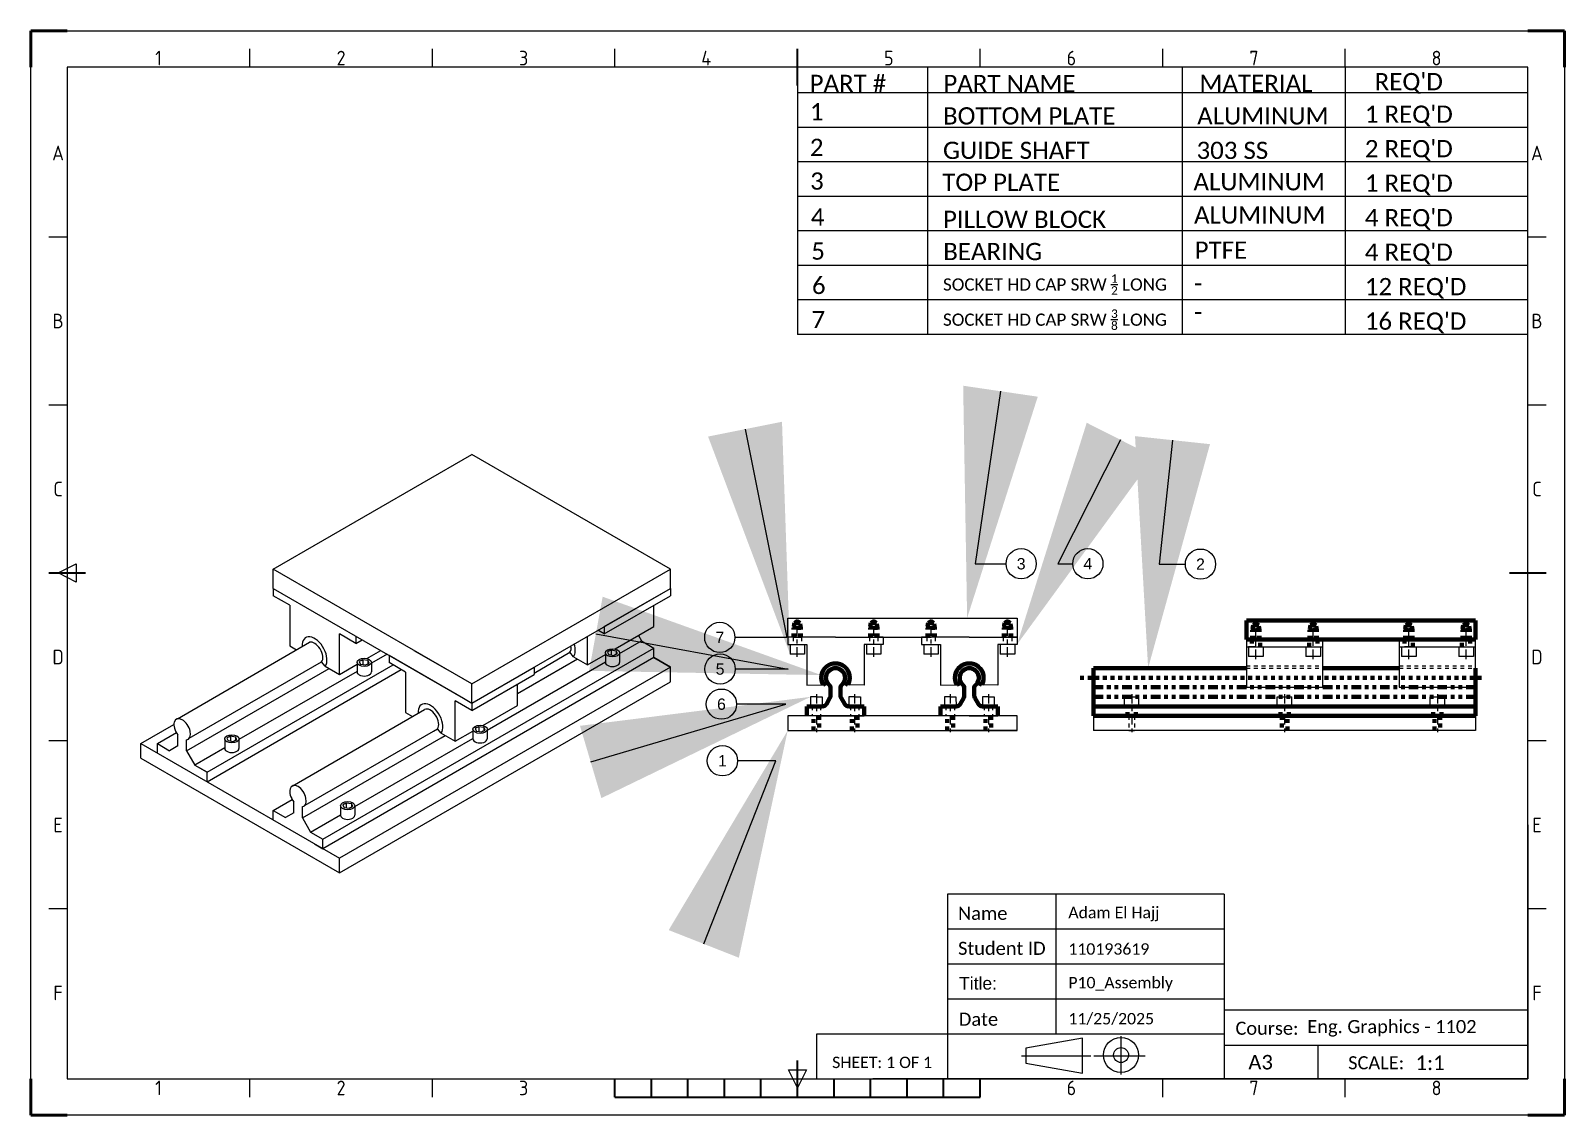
# Model space of a CAD drawing. Header units: millimetres. Extents: x 439722 to 439762.1, y 34807.3 to 34835.7.
import ezdxf
from ezdxf import colors
from ezdxf.entities.mleader import LeaderData, LeaderLine
from ezdxf.enums import TextEntityAlignment as Align
from ezdxf.math import Vec2, Vec3

# ---------------------------------------------------------------- set-up
doc = ezdxf.new("R2010")
doc.units = ezdxf.units.MM
doc.header["$LTSCALE"] = 0.1
for name, pattern in [('CENTER', [2, 1.25, -0.25, 0.25, -0.25]), ('CENTER2', [1.125, 0.75, -0.125, 0.125, -0.125]), ('CENTERX2', [4, 2.5, -0.5, 0.5, -0.5]), ('HIDDEN2', [0.1875, 0.125, -0.0625]), ('PHANTOM', [63.5, 31.75, -6.35, 6.35, -6.35, 6.35, -6.35]), ('PHANTOMX2', [5, 2.5, -0.5, 0.5, -0.5, 0.5, -0.5])]:
    doc.linetypes.add(name, pattern=pattern)
for name, color, linetype in [('2', 32, 'Continuous'), ('Center', 160, 'CENTER'), ('Construction', 10, 'HIDDEN2'), ('Hidden', 10, 'HIDDEN2'), ('Layer1', 255, 'CENTERX2'), ('Phantom', 80, 'PHANTOM')]:
    doc.layers.add(name, color=color, linetype=linetype)
for name, color, linetype, lineweight in [('AM_BOR', 7, 'Continuous', 50), ('H', 7, 'Continuous', 100), ('MA_AUX', 90, 'Continuous', 20), ('TEXT', 3, 'Continuous', 5)]:
    doc.layers.add(name, color=color, linetype=linetype, lineweight=lineweight)
doc.styles.add('ACISOTS', font='isocp.shx')
doc.styles.get("Standard").update_dxf_attribs({"font": 'arial.ttf'})

# ---------------------------------------------------------------- blocks, each defined once
blk = doc.blocks.new('ISO_A3')
for p, q in [((410, 287), (10, 287)), ((10, 287), (10, 10)), ((410, 10), (410, 287)), ((10, 10), (410, 10))]:
    blk.add_line(p, q)
at = {"layer": 'AM_BOR'}
for p, q in [((10, 297), (0, 297)), ((0, 297), (0, 287)), ((420, 297), (410, 297)), ((420, 287), (420, 297)), ((0, 0), (0, 10)), ((420, 0), (420, 10)), ((0, 0), (10, 0)), ((420, 0), (410, 0))]:
    blk.add_line(p, q, dxfattribs=at)
at = {"layer": 'AM_BOR', "color": 1, "lineweight": 25}
for p, q in [((0, 297), (420, 297)), ((0, 0), (0, 297)), ((420, 297), (420, 0)), ((60, 287), (60, 292)), ((110, 287), (110, 292)), ((160, 287), (160, 292)), ((260, 287), (260, 292)), ((310, 287), (310, 292)), ((360, 287), (360, 292)), ((10, 240.5), (5, 240.5)), ((415, 240.5), (410, 240.5)), ((10, 194.5), (5, 194.5)), ((415, 194.5), (410, 194.5)), ((7.5, 148.5), (12.5, 151)), ((12.5, 146), (7.5, 148.5)), ((12.5, 151), (12.5, 146)), ((10, 102.5), (5, 102.5)), ((415, 102.5), (410, 102.5)), ((10, 56.5), (5, 56.5)), ((415, 56.5), (410, 56.5)), ((60, 5), (60, 10)), ((110, 5), (110, 10)), ((210, 7.5), (207.5, 12.5)), ((207.5, 12.5), (212.5, 12.5)), ((212.5, 12.5), (210, 7.5)), ((310, 5), (310, 10)), ((360, 5), (360, 10)), ((420, 0), (0, 0))]:
    blk.add_line(p, q, dxfattribs=at)
at = {"layer": 'AM_BOR', "color": 2, "lineweight": 35}
for p, q in [((210, 282), (210, 292)), ((5, 148.5), (15, 148.5)), ((405, 148.5), (415, 148.5)), ((210, 5), (210, 15)), ((160, 5), (160, 10)), ((170, 5), (170, 10)), ((180, 5), (180, 10)), ((190, 5), (190, 10)), ((200, 5), (200, 10)), ((220, 5), (220, 10)), ((230, 5), (230, 10)), ((240, 5), (240, 10)), ((250, 5), (250, 10)), ((260, 5), (260, 10)), ((160, 5), (260, 5))]:
    blk.add_line(p, q, dxfattribs=at)
at = {"layer": 'AM_BOR', "color": 1, "lineweight": 25, "style": 'ACISOTS'}
for s, p in [('1', (35, 289.5)), ('2', (85, 289.5)), ('3', (135, 289.5)), ('4', (185, 289.5)), ('5', (235, 289.5)), ('6', (285, 289.5)), ('7', (335, 289.5)), ('8', (385, 289.5)), ('A', (7.5, 263.5)), ('A', (412.5, 263.5)), ('B', (7.5, 217.5)), ('B', (412.5, 217.5)), ('C', (7.5, 171.5)), ('C', (412.5, 171.5)), ('D', (7.5, 125.5)), ('D', (412.5, 125.5)), ('E', (7.5, 79.5)), ('E', (412.5, 79.5)), ('F', (7.5, 33.5)), ('F', (412.5, 33.5)), ('1', (35, 7.5)), ('2', (85, 7.5)), ('3', (135, 7.5)), ('6', (285, 7.5)), ('7', (335, 7.5)), ('8', (385, 7.5))]:
    blk.add_text(s, height=4, dxfattribs=at).set_placement(p, align=Align.MIDDLE)
blk = doc.blocks.new('*U3')
at = {"layer": 'Center', "color": 0, "linetype": 'CENTER2', "lineweight": 100, "transparency": 16777216}
blk.add_line((4.149, 0), (-6.403, 0), dxfattribs=at)
blk = doc.blocks.new('*U4')
at = {"layer": 'Layer1', "color": 0, "linetype": 'CENTERX2', "transparency": 16777216}
blk.add_line((0, 0.763), (0, -0.31), dxfattribs=at)
blk = doc.blocks.new('*U5')
at = {"layer": 'Layer1', "color": 0, "linetype": 'CENTERX2', "transparency": 16777216}
blk.add_line((0, 0.763), (0, -0.31), dxfattribs=at)
blk = doc.blocks.new('*U6')
at = {"layer": 'Layer1', "color": 0, "linetype": 'CENTERX2', "transparency": 16777216}
blk.add_line((0, 0.763), (0, -0.31), dxfattribs=at)
blk = doc.blocks.new('*U7')
at = {"layer": 'Layer1', "color": 0, "linetype": 'CENTERX2', "transparency": 16777216}
blk.add_line((0, -0.763), (0, 0.31), dxfattribs=at)
blk = doc.blocks.new('*U8')
at = {"layer": 'Layer1', "color": 0, "linetype": 'CENTERX2', "transparency": 16777216}
blk.add_line((0, -0.763), (0, 0.31), dxfattribs=at)
blk = doc.blocks.new('*U9')
at = {"layer": 'Layer1', "color": 0, "linetype": 'CENTERX2', "transparency": 16777216}
blk.add_line((0, -0.763), (0, 0.31), dxfattribs=at)
blk = doc.blocks.new('*U10')
at = {"layer": 'Layer1', "color": 0, "linetype": 'CENTERX2', "transparency": 16777216}
blk.add_line((0, -0.763), (0, 0.31), dxfattribs=at)
blk = doc.blocks.new('*U11')
at = {"layer": 'Center', "color": 0, "linetype": 'CENTERX2', "transparency": 16777216}
blk.add_line((0, 0.763), (0, -0.31), dxfattribs=at)
blk = doc.blocks.new('*U12')
at = {"layer": 'Center', "color": 0, "linetype": 'CENTERX2', "transparency": 16777216}
blk.add_line((0, 0.763), (0, -0.31), dxfattribs=at)
blk = doc.blocks.new('*U13')
at = {"layer": 'Center', "color": 0, "linetype": 'CENTERX2', "transparency": 16777216}
blk.add_line((0, 0.763), (0, -0.31), dxfattribs=at)
blk = doc.blocks.new('*U14')
at = {"layer": 'Center', "color": 0, "linetype": 'CENTERX2', "transparency": 16777216}
blk.add_line((0, 0.763), (0, -0.31), dxfattribs=at)
blk = doc.blocks.new('*U15')
at = {"layer": 'Layer1', "color": 0, "linetype": 'CENTERX2', "transparency": 16777216}
blk.add_line((0, -0.763), (0, 0.212), dxfattribs=at)
blk = doc.blocks.new('*U16')
at = {"layer": 'Layer1', "color": 0, "linetype": 'CENTERX2', "transparency": 16777216}
blk.add_line((0, -0.763), (0, 0.212), dxfattribs=at)
blk = doc.blocks.new('*U17')
at = {"layer": 'Layer1', "color": 0, "linetype": 'CENTERX2', "transparency": 16777216}
blk.add_line((0, -0.763), (0, 0.212), dxfattribs=at)
blk = doc.blocks.new('*U18')
at = {"layer": 'Layer1', "color": 0, "linetype": 'CENTERX2', "transparency": 16777216}
blk.add_line((0, -0.763), (0, 0.212), dxfattribs=at)
blk = doc.blocks.new('*U28')
blk.add_line((9.554, 0), (-9.554, 0))
blk = doc.blocks.new('*U29')
at = {"color": 0, "linetype": 'ByBlock', "lineweight": -2, "transparency": 16777216}
for p in [(0, 0), (0, -0.902), (0, -1.805), (0, -2.707), (0, -3.609), (0, -4.511), (0, -5.414), (0, -6.316)]:
    blk.add_blockref('*U28', p, dxfattribs=at)
blk = doc.blocks.new('_TagCircle')
at = {"color": 0, "linetype": 'ByBlock', "lineweight": -2, "transparency": 16777216}
blk.add_circle((0, 0), 4, dxfattribs=at)
at = {"color": 0, "transparency": 16777216}
blk.add_attdef('TAGNUMBER', text='', height=3, dxfattribs=at).set_placement((0, -1.5), align=Align.CENTER)

msp = doc.modelspace()

# ---------------------------------------------------------------- linework, layer by layer
for p, q in [((439742.046, 34834.716), (439742.046, 34827.726)), ((439745.448, 34834.716), (439745.448, 34827.726)), ((439752.109, 34834.716), (439752.109, 34827.726)), ((439756.377, 34834.716), (439756.377, 34827.726)), ((439745.448, 34827.726), (439745.448, 34827.726)), ((439728.328, 34821.58), (439733.524, 34824.58)), ((439738.72, 34821.58), (439733.524, 34824.58)), ((439728.328, 34821.08), (439728.328, 34821.58)), ((439733.524, 34818.58), (439728.328, 34821.58)), ((439733.524, 34818.58), (439738.72, 34821.58)), ((439738.72, 34821.08), (439738.72, 34821.58)), ((439728.328, 34821.08), (439733.524, 34818.08)), ((439728.328, 34821.08), (439728.328, 34820.89)), ((439733.524, 34818.08), (439738.72, 34821.08)), ((439736.988, 34820.08), (439738.72, 34821.08)), ((439738.72, 34821.08), (439738.72, 34820.89)), ((439728.761, 34820.64), (439728.328, 34820.89)), ((439728.761, 34820.64), (439728.761, 34819.58)), ((439736.988, 34819.89), (439738.72, 34820.89)), ((439738.287, 34820.08), (439738.287, 34820.64)), ((439741.79, 34819.803), (439741.79, 34820.303)), ((439741.79, 34820.303), (439747.79, 34820.303)), ((439747.79, 34820.303), (439747.79, 34819.803)), ((439730.493, 34819.64), (439730.06, 34819.89)), ((439730.06, 34818.83), (439730.06, 34819.89)), ((439730.493, 34819.83), (439730.493, 34819.64)), ((439736.555, 34819.08), (439736.555, 34819.83)), ((439736.988, 34819.89), (439736.824, 34819.985)), ((439736.988, 34820.08), (439736.988, 34819.89)), ((439737.274, 34819.495), (439738.287, 34820.08)), ((439737.884, 34819.847), (439737.967, 34819.705)), ((439743.04, 34819.803), (439741.79, 34819.803)), ((439741.79, 34819.803), (439741.79, 34819.613)), ((439742.04, 34819.803), (439741.93, 34819.803)), ((439741.945, 34819.803), (439742.04, 34819.803)), ((439742.04, 34819.803), (439742.15, 34819.803)), ((439743.04, 34819.803), (439744.29, 34819.803)), ((439744.29, 34819.803), (439744.04, 34819.803)), ((439744.29, 34819.803), (439744.29, 34819.613)), ((439744.29, 34819.803), (439745.29, 34819.803)), ((439746.54, 34819.803), (439745.29, 34819.803)), ((439745.29, 34819.803), (439745.29, 34819.613)), ((439745.29, 34819.803), (439745.54, 34819.803)), ((439746.54, 34819.803), (439747.79, 34819.803)), ((439747.79, 34819.803), (439747.54, 34819.803)), ((439747.79, 34819.803), (439747.79, 34819.613)), ((439725.822, 34817.671), (439729.279, 34819.67)), ((439728.761, 34819.58), (439728.94, 34819.477)), ((439729.627, 34814.52), (439738.287, 34819.52)), ((439730.493, 34819.64), (439730.657, 34819.735)), ((439730.779, 34819.245), (439731.142, 34819.455)), ((439732.008, 34819.455), (439732.875, 34818.955)), ((439735.152, 34818.866), (439736.091, 34819.408)), ((439736.186, 34819.293), (439736.091, 34819.408)), ((439737.018, 34819.395), (439737.018, 34819.145)), ((439737.122, 34819.443), (439737.075, 34819.415)), ((439737.075, 34819.415), (439737.109, 34819.34)), ((439737.122, 34819.443), (439737.17, 34819.47)), ((439737.17, 34819.47), (439737.17, 34819.331)), ((439737.335, 34819.375), (439737.3, 34819.45)), ((439737.391, 34819.373), (439737.967, 34819.705)), ((439737.391, 34819.395), (439737.391, 34819.145)), ((439737.967, 34819.705), (439738.287, 34819.52)), ((439738.287, 34819.27), (439738.287, 34819.52)), ((439741.79, 34819.613), (439742.29, 34819.613)), ((439741.85, 34819.613), (439741.85, 34819.363)), ((439742.23, 34819.613), (439742.23, 34819.363)), ((439742.29, 34819.613), (439742.29, 34818.553)), ((439744.29, 34819.613), (439743.79, 34819.613)), ((439743.79, 34819.613), (439743.79, 34818.553)), ((439743.85, 34819.613), (439743.85, 34819.363)), ((439744.23, 34819.613), (439744.23, 34819.363)), ((439745.29, 34819.613), (439745.79, 34819.613)), ((439745.35, 34819.613), (439745.35, 34819.363)), ((439745.73, 34819.613), (439745.73, 34819.363)), ((439745.79, 34819.613), (439745.79, 34818.553)), ((439747.79, 34819.613), (439747.29, 34819.613)), ((439747.29, 34819.613), (439747.29, 34818.553)), ((439747.35, 34819.613), (439747.35, 34819.363)), ((439747.73, 34819.613), (439747.73, 34819.363)), ((439753.79, 34819.743), (439753.79, 34818.493)), ((439755.79, 34819.743), (439753.79, 34819.743)), ((439753.79, 34819.553), (439755.79, 34819.553)), ((439754.04, 34819.553), (439753.85, 34819.553)), ((439753.85, 34819.553), (439753.85, 34819.303)), ((439754.04, 34819.553), (439754.23, 34819.553)), ((439754.23, 34819.553), (439754.23, 34819.303)), ((439755.35, 34819.553), (439755.35, 34819.303)), ((439755.43, 34819.553), (439755.65, 34819.553)), ((439755.73, 34819.553), (439755.73, 34819.303)), ((439755.79, 34818.493), (439755.79, 34819.743)), ((439757.79, 34819.743), (439757.79, 34818.493)), ((439759.79, 34819.743), (439757.79, 34819.743)), ((439757.79, 34819.553), (439759.79, 34819.553)), ((439757.85, 34819.553), (439757.85, 34819.303)), ((439758.15, 34819.553), (439757.93, 34819.553)), ((439758.23, 34819.553), (439758.23, 34819.303)), ((439759.35, 34819.553), (439759.35, 34819.303)), ((439759.73, 34819.553), (439759.73, 34819.303)), ((439759.79, 34818.493), (439759.79, 34819.743)), ((439726.059, 34816.83), (439729.791, 34818.985)), ((439726.131, 34817.158), (439729.595, 34819.158)), ((439726.596, 34816.27), (439731.463, 34819.08)), ((439729.69, 34819.043), (439729.595, 34819.158)), ((439738.287, 34819.27), (439729.627, 34814.27)), ((439729.69, 34819.043), (439730.06, 34818.83)), ((439730.06, 34818.83), (439730.523, 34819.097)), ((439738.72, 34819.02), (439730.06, 34814.02)), ((439730.523, 34819.145), (439730.523, 34818.895)), ((439730.627, 34819.193), (439730.579, 34819.165)), ((439730.579, 34819.165), (439730.614, 34819.09)), ((439730.744, 34819.07), (439730.614, 34819.09)), ((439730.627, 34819.193), (439730.674, 34819.22)), ((439730.674, 34819.22), (439730.674, 34819.081)), ((439730.792, 34819.097), (439730.744, 34819.07)), ((439730.792, 34819.097), (439730.84, 34819.125)), ((439730.84, 34819.125), (439730.805, 34819.2)), ((439731.307, 34819.36), (439730.896, 34819.123)), ((439730.896, 34819.145), (439730.896, 34818.895)), ((439731.359, 34819.33), (439733.308, 34818.205)), ((439731.359, 34819.33), (439731.359, 34819.14)), ((439731.359, 34819.33), (439732.442, 34818.705)), ((439731.792, 34818.89), (439731.359, 34819.14)), ((439733.524, 34818.08), (439735.152, 34819.02)), ((439733.927, 34817.373), (439737.018, 34819.157)), ((439734.719, 34818.33), (439736.287, 34819.235)), ((439735.152, 34819.02), (439735.152, 34818.83)), ((439736.186, 34819.293), (439736.555, 34819.08)), ((439736.555, 34819.08), (439737.018, 34819.347)), ((439737.24, 34819.32), (439737.109, 34819.34)), ((439737.287, 34819.347), (439737.24, 34819.32)), ((439737.287, 34819.347), (439737.335, 34819.375)), ((439738.287, 34819.27), (439738.72, 34819.02)), ((439738.72, 34819.02), (439738.287, 34819.27)), ((439738.72, 34819.02), (439738.287, 34819.27)), ((439738.72, 34818.64), (439738.72, 34819.02)), ((439742.23, 34819.363), (439741.85, 34819.363)), ((439744.23, 34819.363), (439743.85, 34819.363)), ((439745.73, 34819.363), (439745.35, 34819.363)), ((439747.73, 34819.363), (439747.35, 34819.363)), ((439754.23, 34819.303), (439753.85, 34819.303)), ((439755.73, 34819.303), (439755.35, 34819.303)), ((439758.23, 34819.303), (439757.85, 34819.303)), ((439759.73, 34819.303), (439759.35, 34819.303)), ((439726.596, 34816.02), (439731.679, 34818.955)), ((439730.523, 34818.907), (439727.432, 34817.123)), ((439730.06, 34813.64), (439738.72, 34818.64)), ((439731.792, 34818.89), (439731.792, 34817.83)), ((439733.524, 34817.89), (439735.152, 34818.83)), ((439733.524, 34818.08), (439733.524, 34818.58)), ((439734.719, 34818.02), (439734.719, 34818.58)), ((439733.308, 34818.205), (439733.524, 34818.08)), ((439742.29, 34818.553), (439742.716, 34818.555)), ((439742.54, 34818.243), (439742.388, 34818.243)), ((439742.388, 34818.243), (439742.388, 34817.993)), ((439742.54, 34818.243), (439742.693, 34818.243)), ((439742.54, 34818.243), (439742.65, 34818.243)), ((439742.65, 34818.243), (439742.693, 34818.243)), ((439742.693, 34818.243), (439742.694, 34817.993)), ((439743.79, 34818.553), (439743.365, 34818.555)), ((439743.54, 34818.243), (439743.388, 34818.243)), ((439743.388, 34818.243), (439743.388, 34817.993)), ((439743.54, 34818.243), (439743.693, 34818.243)), ((439743.54, 34818.243), (439743.65, 34818.243)), ((439743.65, 34818.243), (439743.693, 34818.243)), ((439743.693, 34818.243), (439743.694, 34817.993)), ((439745.79, 34818.553), (439746.216, 34818.555)), ((439746.04, 34818.243), (439745.888, 34818.243)), ((439745.888, 34818.243), (439745.888, 34817.993)), ((439746.04, 34818.243), (439746.193, 34818.243)), ((439746.04, 34818.243), (439746.15, 34818.243)), ((439746.15, 34818.243), (439746.193, 34818.243)), ((439746.193, 34818.243), (439746.194, 34817.993)), ((439747.29, 34818.553), (439746.865, 34818.555)), ((439747.04, 34818.243), (439746.888, 34818.243)), ((439746.888, 34818.243), (439746.888, 34817.993)), ((439747.04, 34818.243), (439747.193, 34818.243)), ((439747.04, 34818.243), (439747.15, 34818.243)), ((439747.15, 34818.243), (439747.193, 34818.243)), ((439747.193, 34818.243), (439747.194, 34817.993)), ((439750.6, 34817.993), (439750.6, 34818.243)), ((439750.6, 34818.243), (439750.98, 34818.243)), ((439750.98, 34817.993), (439750.98, 34818.243)), ((439753.79, 34818.493), (439755.79, 34818.493)), ((439754.6, 34817.993), (439754.6, 34818.243)), ((439754.6, 34818.243), (439754.98, 34818.243)), ((439754.98, 34817.993), (439754.98, 34818.243)), ((439757.79, 34818.493), (439759.79, 34818.493)), ((439758.6, 34817.993), (439758.6, 34818.243)), ((439758.6, 34818.243), (439758.98, 34818.243)), ((439758.98, 34817.993), (439758.98, 34818.243)), ((439728.824, 34815.91), (439732.185, 34817.85)), ((439731.792, 34817.83), (439731.971, 34817.727)), ((439732.185, 34817.85), (439732.288, 34817.91)), ((439733.524, 34817.89), (439733.091, 34818.14)), ((439733.091, 34817.08), (439733.091, 34818.14)), ((439733.524, 34818.08), (439733.524, 34817.89)), ((439733.81, 34817.495), (439734.719, 34818.02)), ((439742.54, 34817.993), (439742.386, 34817.993)), ((439742.54, 34817.993), (439742.43, 34817.993)), ((439742.54, 34817.993), (439742.65, 34817.993)), ((439743.54, 34817.993), (439743.43, 34817.993)), ((439743.54, 34817.993), (439743.65, 34817.993)), ((439746.04, 34817.993), (439745.93, 34817.993)), ((439746.04, 34817.993), (439746.15, 34817.993)), ((439747.04, 34817.993), (439746.93, 34817.993)), ((439747.04, 34817.993), (439747.15, 34817.993)), ((439750.79, 34817.993), (439750.6, 34817.993)), ((439750.79, 34817.993), (439750.98, 34817.993)), ((439724.864, 34817.02), (439725.73, 34817.52)), ((439732.523, 34817.348), (439732.626, 34817.408)), ((439732.721, 34817.293), (439732.626, 34817.408)), ((439733.554, 34817.395), (439733.554, 34817.145)), ((439733.658, 34817.443), (439733.61, 34817.415)), ((439733.61, 34817.415), (439733.645, 34817.34)), ((439733.658, 34817.443), (439733.706, 34817.47)), ((439733.706, 34817.47), (439733.706, 34817.331)), ((439733.823, 34817.347), (439733.871, 34817.375)), ((439733.871, 34817.375), (439733.836, 34817.45)), ((439733.927, 34817.395), (439733.927, 34817.145)), ((439747.79, 34817.743), (439741.79, 34817.743)), ((439741.79, 34817.743), (439741.79, 34817.363)), ((439743.04, 34817.743), (439742.29, 34817.743)), ((439742.54, 34817.743), (439743.54, 34817.743)), ((439743.04, 34817.743), (439743.79, 34817.743)), ((439746.54, 34817.743), (439745.79, 34817.743)), ((439746.54, 34817.743), (439747.29, 34817.743)), ((439747.79, 34817.363), (439747.79, 34817.743)), ((439749.79, 34817.743), (439749.79, 34817.363)), ((439749.79, 34817.743), (439759.79, 34817.743)), ((439750.716, 34817.743), (439750.865, 34817.743)), ((439759.79, 34817.743), (439759.79, 34817.363)), ((439724.864, 34816.64), (439724.864, 34817.02)), ((439724.864, 34817.02), (439730.06, 34814.02)), ((439725.297, 34817.02), (439725.793, 34817.307)), ((439725.297, 34816.77), (439725.297, 34817.02)), ((439725.297, 34817.02), (439725.617, 34816.835)), ((439725.834, 34816.96), (439725.834, 34817.246)), ((439726.059, 34816.83), (439726.059, 34817.116)), ((439727.059, 34817.145), (439727.059, 34816.895)), ((439727.163, 34817.193), (439727.115, 34817.165)), ((439727.115, 34817.165), (439727.15, 34817.09)), ((439727.28, 34817.07), (439727.15, 34817.09)), ((439727.163, 34817.193), (439727.21, 34817.22)), ((439727.21, 34817.22), (439727.21, 34817.081)), ((439727.328, 34817.097), (439727.28, 34817.07)), ((439727.328, 34817.097), (439727.375, 34817.125)), ((439727.375, 34817.125), (439727.341, 34817.2)), ((439727.432, 34817.145), (439727.432, 34816.895)), ((439729.09, 34815.08), (439732.719, 34817.175)), ((439729.162, 34815.408), (439732.523, 34817.348)), ((439730.463, 34815.373), (439733.554, 34817.157)), ((439732.719, 34817.175), (439732.823, 34817.235)), ((439732.721, 34817.293), (439733.091, 34817.08)), ((439733.091, 34817.08), (439733.554, 34817.347)), ((439733.775, 34817.32), (439733.645, 34817.34)), ((439733.823, 34817.347), (439733.775, 34817.32)), ((439741.79, 34817.363), (439747.79, 34817.363)), ((439741.79, 34817.363), (439742.54, 34817.363)), ((439742.466, 34817.363), (439742.615, 34817.363)), ((439742.54, 34817.363), (439743.54, 34817.363)), ((439747.04, 34817.363), (439746.04, 34817.363)), ((439747.79, 34817.363), (439747.04, 34817.363)), ((439759.79, 34817.363), (439749.79, 34817.363)), ((439750.716, 34817.363), (439750.865, 34817.363)), ((439724.864, 34816.64), (439730.06, 34813.64)), ((439725.834, 34816.96), (439725.617, 34816.835)), ((439726.059, 34816.83), (439726.275, 34816.455)), ((439727.059, 34816.907), (439726.275, 34816.455)), ((439726.275, 34816.455), (439726.596, 34816.27)), ((439726.596, 34816.27), (439726.379, 34816.395)), ((439726.596, 34816.02), (439726.596, 34816.27)), ((439728.328, 34815.27), (439728.824, 34815.557)), ((439728.865, 34815.21), (439728.865, 34815.496)), ((439729.09, 34815.08), (439729.09, 34815.366)), ((439730.09, 34815.395), (439730.09, 34815.145)), ((439730.194, 34815.443), (439730.146, 34815.415)), ((439730.146, 34815.415), (439730.181, 34815.34)), ((439730.194, 34815.443), (439730.241, 34815.47)), ((439730.241, 34815.47), (439730.241, 34815.331)), ((439730.359, 34815.347), (439730.407, 34815.375)), ((439730.407, 34815.375), (439730.372, 34815.45)), ((439730.463, 34815.395), (439730.463, 34815.145)), ((439728.328, 34815.02), (439728.328, 34815.27)), ((439728.328, 34815.27), (439728.648, 34815.085)), ((439728.865, 34815.21), (439728.648, 34815.085)), ((439729.09, 34815.08), (439729.306, 34814.705)), ((439729.306, 34814.705), (439730.09, 34815.157)), ((439730.311, 34815.32), (439730.181, 34815.34)), ((439730.359, 34815.347), (439730.311, 34815.32)), ((439729.306, 34814.705), (439729.627, 34814.52)), ((439729.41, 34814.395), (439729.627, 34814.27)), ((439729.627, 34814.27), (439729.627, 34814.52)), ((439730.06, 34813.64), (439730.06, 34814.02))]:
    msp.add_line(p, q)
at = {"linetype": 'Continuous', "lineweight": 100}
for p, q in [((439753.79, 34819.743), (439753.79, 34820.243)), ((439753.79, 34820.243), (439759.79, 34820.243)), ((439759.79, 34820.243), (439759.79, 34819.743)), ((439759.79, 34819.743), (439753.79, 34819.743)), ((439756.04, 34819.743), (439754.04, 34819.743)), ((439757.54, 34819.743), (439756.04, 34819.743)), ((439759.54, 34819.743), (439757.54, 34819.743)), ((439759.79, 34819.743), (439759.54, 34819.743))]:
    msp.add_line(p, q, dxfattribs=at)
at = {"lineweight": 100}
for p, q in [((439754.15, 34819.743), (439755.43, 34819.743)), ((439758.15, 34819.743), (439759.43, 34819.743)), ((439753.79, 34818.993), (439749.79, 34818.993)), ((439749.79, 34818.993), (439749.79, 34818.743)), ((439757.79, 34818.993), (439755.79, 34818.993)), ((439759.79, 34818.743), (439759.79, 34818.993)), ((439742.824, 34818.618), (439742.716, 34818.555)), ((439743.257, 34818.618), (439743.365, 34818.555)), ((439746.324, 34818.618), (439746.216, 34818.555)), ((439746.757, 34818.618), (439746.865, 34818.555)), ((439749.79, 34818.743), (439749.79, 34817.743)), ((439759.79, 34817.743), (439759.79, 34818.743)), ((439759.79, 34818.743), (439759.79, 34818.493)), ((439742.894, 34818.215), (439742.801, 34818.053)), ((439742.91, 34818.275), (439742.91, 34818.47)), ((439743.17, 34818.275), (439743.17, 34818.47)), ((439743.187, 34818.215), (439743.28, 34818.053)), ((439746.394, 34818.215), (439746.301, 34818.053)), ((439746.41, 34818.275), (439746.41, 34818.47)), ((439746.67, 34818.275), (439746.67, 34818.47)), ((439746.687, 34818.215), (439746.78, 34818.053)), ((439749.79, 34817.743), (439749.79, 34818.243)), ((439742.29, 34817.743), (439742.29, 34817.993)), ((439742.29, 34817.993), (439742.697, 34817.993)), ((439743.384, 34817.993), (439743.79, 34817.993)), ((439743.79, 34817.993), (439743.79, 34817.743)), ((439745.79, 34817.743), (439745.79, 34817.993)), ((439745.79, 34817.993), (439746.197, 34817.993)), ((439746.884, 34817.993), (439747.29, 34817.993)), ((439747.29, 34817.993), (439747.29, 34817.743)), ((439749.79, 34817.743), (439749.79, 34817.993)), ((439749.79, 34817.993), (439759.79, 34817.993)), ((439749.79, 34817.743), (439759.79, 34817.743))]:
    msp.add_line(p, q, dxfattribs=at)
at = {"color": 4}
msp.add_line((439742.542, 34809.419), (439742.542, 34808.25), dxfattribs=at)
for points in [[(439737.17, 34819.47), (439737.3, 34819.45)], [(439737.3, 34819.45), (439737.3, 34819.355)], [(439730.674, 34819.22), (439730.805, 34819.2)], [(439730.805, 34819.2), (439730.805, 34819.105)], [(439733.706, 34817.47), (439733.836, 34817.45)], [(439733.836, 34817.45), (439733.836, 34817.355)], [(439727.21, 34817.22), (439727.341, 34817.2)], [(439727.341, 34817.2), (439727.341, 34817.105)], [(439730.241, 34815.47), (439730.372, 34815.45)], [(439730.372, 34815.45), (439730.372, 34815.355)]]:
    msp.add_lwpolyline(points)
at = {"lineweight": 100}
for centre, radius, start, end in [((439743.04, 34818.743), 0.375, 330, 210), ((439743.04, 34818.743), 0.25, 312.5066, 227.4934), ((439743.04, 34818.743), 0.25, 330, 210), ((439746.54, 34818.743), 0.375, 330, 210), ((439746.54, 34818.743), 0.25, 312.5066, 227.4934), ((439746.54, 34818.743), 0.25, 330, 210), ((439742.79, 34818.47), 0.12, 0, 47.4934), ((439742.79, 34818.275), 0.12, 330, 0), ((439743.29, 34818.47), 0.12, 132.5066, 180), ((439743.29, 34818.275), 0.12, 180, 210), ((439746.29, 34818.47), 0.12, 0, 47.4934), ((439746.29, 34818.275), 0.12, 330, 0), ((439746.79, 34818.47), 0.12, 132.5066, 180), ((439746.79, 34818.275), 0.12, 180, 210), ((439742.697, 34818.113), 0.12, 270, 330), ((439743.384, 34818.113), 0.12, 210, 270), ((439746.197, 34818.113), 0.12, 270, 330), ((439746.884, 34818.113), 0.12, 210, 270)]:
    msp.add_arc(centre, radius, start, end, dxfattribs=at)
for centre, major_axis, start_param, end_param in [((439729.41, 34819.395), (0.23, -0.398), 0.254084, 3.982662), ((439729.41, 34819.395), (0.153, -0.265), 0.238547, 3.006645), ((439735.906, 34819.645), (0.153, -0.265), 0.238547, 1.003444), ((439735.906, 34819.645), (0.23, -0.398), 0.254084, 1.204385), ((439737.205, 34819.145), (-0.187, 0), 6.283185, 9.424778), ((439730.709, 34818.895), (-0.187, 0), 6.283185, 9.424778), ((439732.442, 34817.645), (0.23, -0.398), 0.254084, 3.982662), ((439732.442, 34817.645), (0.153, -0.265), 0.238547, 3.142843), ((439725.946, 34817.395), (0.153, -0.265), 6.044638, 11.234122), ((439733.741, 34817.145), (-0.187, 0), 6.283185, 9.424778), ((439727.245, 34816.895), (-0.187, 0), 6.283185, 9.424778), ((439728.977, 34815.645), (0.153, -0.265), 6.044638, 11.234122), ((439730.276, 34815.145), (-0.187, 0), 6.283185, 9.424778)]:
    msp.add_ellipse(centre, major_axis=major_axis, ratio=0.57735, start_param=start_param, end_param=end_param)
for centre in [(439737.205, 34819.395), (439730.709, 34819.145), (439733.741, 34817.395), (439727.245, 34817.145), (439730.276, 34815.395)]:
    msp.add_ellipse(centre, major_axis=(-0.187, 0), ratio=0.57735)
at = {"layer": '2', "color": 4, "linetype": 'Continuous'}
for p, q in [((439761.155, 34814.892), (439761.155, 34808.25)), ((439745.968, 34813.083), (439745.968, 34808.25)), ((439761.155, 34808.25), (439744.02, 34808.25))]:
    msp.add_line(p, q, dxfattribs=at)
at = {"layer": '2', "color": 6}
for p, q in [((439750.513, 34808.364), (439750.513, 34809.37)), ((439747.906, 34808.855), (439749.718, 34808.855)), ((439749.802, 34808.855), (439751.144, 34808.855))]:
    msp.add_line(p, q, dxfattribs=at)
at = {"layer": '2', "color": 30}
msp.add_lwpolyline([(439748.023, 34808.656), (439749.507, 34808.399), (439749.507, 34809.315), (439748.023, 34809.049)], close=True, dxfattribs=at)
for radius in [0.458, 0.196]:
    msp.add_circle((439750.511, 34808.872), radius, dxfattribs=at)
at = {"layer": 'Construction', "lineweight": 100}
for p, q in [((439753.93, 34819.743), (439753.93, 34819.553)), ((439754.15, 34819.553), (439754.15, 34819.743))]:
    msp.add_line(p, q, dxfattribs=at)
at = {"layer": 'Hidden', "lineweight": 100}
for p, q in [((439741.966, 34820.178), (439742.04, 34820.221)), ((439742.115, 34820.178), (439742.04, 34820.221)), ((439743.966, 34820.178), (439744.04, 34820.221)), ((439744.115, 34820.178), (439744.04, 34820.221)), ((439745.466, 34820.178), (439745.54, 34820.221)), ((439745.615, 34820.178), (439745.54, 34820.221)), ((439747.466, 34820.178), (439747.54, 34820.221)), ((439747.615, 34820.178), (439747.54, 34820.221)), ((439741.966, 34820.178), (439741.945, 34820.053)), ((439742.135, 34820.053), (439741.945, 34820.053)), ((439741.945, 34819.803), (439741.945, 34820.053)), ((439741.966, 34819.803), (439741.966, 34820.178)), ((439742.115, 34820.178), (439741.966, 34820.178)), ((439742.115, 34819.803), (439742.115, 34820.178)), ((439742.135, 34820.053), (439742.115, 34820.178)), ((439742.135, 34819.803), (439742.135, 34820.053)), ((439743.966, 34820.178), (439743.945, 34820.053)), ((439744.135, 34820.053), (439743.945, 34820.053)), ((439743.945, 34819.803), (439743.945, 34820.053)), ((439743.966, 34819.803), (439743.966, 34820.178)), ((439744.115, 34820.178), (439743.966, 34820.178)), ((439744.115, 34819.803), (439744.115, 34820.178)), ((439744.135, 34820.053), (439744.115, 34820.178)), ((439744.135, 34819.803), (439744.135, 34820.053)), ((439745.466, 34820.178), (439745.445, 34820.053)), ((439745.635, 34820.053), (439745.445, 34820.053)), ((439745.445, 34819.803), (439745.445, 34820.053)), ((439745.466, 34819.803), (439745.466, 34820.178)), ((439745.615, 34820.178), (439745.466, 34820.178)), ((439745.615, 34819.803), (439745.615, 34820.178)), ((439745.635, 34820.053), (439745.615, 34820.178)), ((439745.635, 34819.803), (439745.635, 34820.053)), ((439747.466, 34820.178), (439747.445, 34820.053)), ((439747.635, 34820.053), (439747.445, 34820.053)), ((439747.445, 34819.803), (439747.445, 34820.053)), ((439747.466, 34819.803), (439747.466, 34820.178)), ((439747.615, 34820.178), (439747.466, 34820.178)), ((439747.615, 34819.803), (439747.615, 34820.178)), ((439747.635, 34820.053), (439747.615, 34820.178)), ((439747.635, 34819.803), (439747.635, 34820.053)), ((439753.966, 34820.118), (439753.945, 34819.993)), ((439754.135, 34819.993), (439753.945, 34819.993)), ((439753.945, 34819.743), (439753.945, 34819.993)), ((439753.966, 34820.118), (439754.04, 34820.161)), ((439753.966, 34819.743), (439753.966, 34820.118)), ((439754.115, 34820.118), (439753.966, 34820.118)), ((439754.115, 34820.118), (439754.04, 34820.161)), ((439754.115, 34819.743), (439754.115, 34820.118)), ((439754.135, 34819.993), (439754.115, 34820.118)), ((439754.135, 34819.743), (439754.135, 34819.993)), ((439755.466, 34820.118), (439755.445, 34819.993)), ((439755.635, 34819.993), (439755.445, 34819.993)), ((439755.445, 34819.743), (439755.445, 34819.993)), ((439755.466, 34820.118), (439755.54, 34820.161)), ((439755.466, 34819.743), (439755.466, 34820.118)), ((439755.615, 34820.118), (439755.466, 34820.118)), ((439755.615, 34820.118), (439755.54, 34820.161)), ((439755.615, 34819.743), (439755.615, 34820.118)), ((439755.635, 34819.993), (439755.615, 34820.118)), ((439755.635, 34819.743), (439755.635, 34819.993)), ((439757.966, 34820.118), (439757.945, 34819.993)), ((439758.135, 34819.993), (439757.945, 34819.993)), ((439757.945, 34819.743), (439757.945, 34819.993)), ((439757.966, 34820.118), (439758.04, 34820.161)), ((439757.966, 34819.743), (439757.966, 34820.118)), ((439758.115, 34820.118), (439757.966, 34820.118)), ((439758.115, 34820.118), (439758.04, 34820.161)), ((439758.115, 34819.743), (439758.115, 34820.118)), ((439758.135, 34819.993), (439758.115, 34820.118)), ((439758.135, 34819.743), (439758.135, 34819.993)), ((439759.466, 34820.118), (439759.445, 34819.993)), ((439759.635, 34819.993), (439759.445, 34819.993)), ((439759.445, 34819.743), (439759.445, 34819.993)), ((439759.466, 34820.118), (439759.54, 34820.161)), ((439759.466, 34819.743), (439759.466, 34820.118)), ((439759.615, 34820.118), (439759.466, 34820.118)), ((439759.615, 34820.118), (439759.54, 34820.161)), ((439759.615, 34819.743), (439759.615, 34820.118)), ((439759.635, 34819.993), (439759.615, 34820.118)), ((439759.635, 34819.743), (439759.635, 34819.993)), ((439755.43, 34819.553), (439755.43, 34819.743)), ((439755.65, 34819.743), (439755.65, 34819.553)), ((439757.93, 34819.743), (439757.93, 34819.553)), ((439758.15, 34819.553), (439758.15, 34819.743)), ((439759.43, 34819.553), (439759.43, 34819.743)), ((439759.65, 34819.743), (439759.65, 34819.553))]:
    msp.add_line(p, q, dxfattribs=at)
at = {"layer": 'Hidden'}
for p, q in [((439741.93, 34819.803), (439741.93, 34819.613)), ((439742.15, 34819.803), (439742.15, 34819.613)), ((439743.93, 34819.803), (439743.93, 34819.613)), ((439744.15, 34819.803), (439744.15, 34819.613)), ((439745.43, 34819.803), (439745.43, 34819.613)), ((439745.65, 34819.803), (439745.65, 34819.613)), ((439747.43, 34819.803), (439747.43, 34819.613)), ((439747.43, 34819.803), (439747.43, 34819.613)), ((439747.65, 34819.803), (439747.65, 34819.613)), ((439747.65, 34819.803), (439747.65, 34819.613)), ((439753.79, 34818.993), (439755.79, 34818.993)), ((439757.79, 34818.993), (439759.79, 34818.993)), ((439742.43, 34817.993), (439742.43, 34817.743)), ((439742.65, 34817.993), (439742.65, 34817.743)), ((439743.43, 34817.993), (439743.43, 34817.743)), ((439743.65, 34817.993), (439743.65, 34817.743)), ((439745.93, 34817.993), (439745.93, 34817.743)), ((439746.15, 34817.993), (439746.15, 34817.743)), ((439746.93, 34817.993), (439746.93, 34817.743)), ((439747.15, 34817.993), (439747.15, 34817.743)), ((439750.716, 34817.743), (439750.716, 34817.363)), ((439750.865, 34817.743), (439750.865, 34817.363))]:
    msp.add_line(p, q, dxfattribs=at)
at = {"layer": 'Hidden', "color": 1, "linetype": 'HIDDEN2'}
for p, q in [((439753.79, 34819.058), (439755.79, 34819.058)), ((439757.79, 34819.058), (439759.79, 34819.058))]:
    msp.add_line(p, q, dxfattribs=at)
at = {"layer": 'Hidden', "color": 1, "linetype": 'HIDDEN2', "lineweight": 100}
for p, q in [((439750.68, 34817.743), (439750.68, 34817.993)), ((439750.9, 34817.743), (439750.9, 34817.993)), ((439754.68, 34817.743), (439754.68, 34817.993)), ((439754.9, 34817.743), (439754.9, 34817.993)), ((439758.68, 34817.743), (439758.68, 34817.993)), ((439758.9, 34817.743), (439758.9, 34817.993))]:
    msp.add_line(p, q, dxfattribs=at)
at = {"layer": 'Hidden', "linetype": 'HIDDEN2', "lineweight": 100}
for p, q in [((439742.466, 34817.363), (439742.466, 34817.743)), ((439742.615, 34817.743), (439742.615, 34817.363)), ((439743.466, 34817.363), (439743.466, 34817.743)), ((439743.615, 34817.743), (439743.615, 34817.363)), ((439745.966, 34817.363), (439745.966, 34817.743)), ((439746.115, 34817.743), (439746.115, 34817.363)), ((439746.966, 34817.363), (439746.966, 34817.743)), ((439747.115, 34817.743), (439747.115, 34817.363)), ((439754.716, 34817.743), (439754.716, 34817.363)), ((439754.865, 34817.363), (439754.865, 34817.743)), ((439758.716, 34817.363), (439758.716, 34817.743)), ((439758.865, 34817.743), (439758.865, 34817.363))]:
    msp.add_line(p, q, dxfattribs=at)
at = {"layer": 'Phantom', "linetype": 'PHANTOMX2', "lineweight": 100}
msp.add_line((439759.79, 34818.493), (439749.79, 34818.493), dxfattribs=at)
at = {"layer": 'Phantom', "linetype": 'PHANTOMX2', "lineweight": 100, "transparency": 33554585}
msp.add_line((439749.79, 34818.243), (439759.79, 34818.243), dxfattribs=at)
at = {"layer": 'TEXT', "color": 4}
for p, q in [((439753.211, 34813.083), (439745.968, 34813.083)), ((439748.817, 34809.419), (439748.817, 34813.083)), ((439753.211, 34813.083), (439753.211, 34808.25)), ((439753.211, 34812.167), (439745.968, 34812.167)), ((439753.211, 34811.251), (439745.968, 34811.251)), ((439753.211, 34810.335), (439745.968, 34810.335)), ((439761.155, 34810.05), (439753.211, 34810.05)), ((439753.211, 34809.419), (439742.542, 34809.419)), ((439753.211, 34809.134), (439761.155, 34809.134)), ((439755.665, 34808.25), (439755.665, 34809.134)), ((439761.155, 34808.25), (439753.911, 34808.25))]:
    msp.add_line(p, q, dxfattribs=at)

# ---------------------------------------------------------------- block references
at = {"lineweight": 0, "xscale": 0.09554370678385724, "yscale": 0.09554370678385724, "zscale": 0.09554370678385724}
msp.add_blockref('ISO_A3', (439721.982, 34807.295), dxfattribs=at)
msp.add_blockref('*U29', (439751.6, 34834.042))
at = {"layer": 'Center', "linetype": 'CENTER2', "lineweight": 100}
msp.add_blockref('*U3', (439755.79, 34818.743), dxfattribs=at)
at = {"layer": 'Center', "linetype": 'CENTERX2'}
for name, p in [('*U14', (439742.54, 34817.553)), ('*U13', (439743.54, 34817.553)), ('*U12', (439746.04, 34817.553)), ('*U11', (439747.04, 34817.553))]:
    msp.add_blockref(name, p, dxfattribs=at)
at = {"layer": 'Layer1', "linetype": 'CENTERX2'}
for name, p in [('*U15', (439742.04, 34820.053)), ('*U16', (439744.04, 34820.053)), ('*U17', (439745.54, 34820.053)), ('*U18', (439747.54, 34820.053)), ('*U7', (439754.04, 34819.993)), ('*U8', (439755.54, 34819.993)), ('*U9', (439758.04, 34819.993)), ('*U10', (439759.54, 34819.993)), ('*U4', (439750.79, 34817.553)), ('*U5', (439754.79, 34817.553)), ('*U6', (439758.79, 34817.553))]:
    msp.add_blockref(name, p, dxfattribs=at)

# ---------------------------------------------------------------- texts
at = {"color": 150, "linetype": 'Continuous', "lineweight": 13, "attachment_point": 4}
for s, insert, char_height, width in [('\\pxt18;{\\fCalibri|b0|i0|c0|p34;\\C0;PART #}', (439742.363, 34834.292), 0.45115, 3.26378), ('\\pxt18;{\\fCalibri|b0|i0|c0|p34;\\C0;PART NAME}', (439745.863, 34834.289), 0.45115, 4.59055), ('\\pxt18;{\\fCalibri|b0|i0|c0|p34;\\C0;MATERIAL}', (439752.564, 34834.292), 0.45115, 4.59055), ("\\pxt18;{\\fCalibri|b0|i0|c0|p34;\\C0;REQ'D}", (439757.146, 34834.292), 0.45115, 4.59055), ('\\pxt18;{\\fCalibri|b0|i0|c0|p34;\\C0;1}', (439742.369, 34833.551), 0.45115, 0.70156), ('{\\fCalibri|b0|i0|c0|p34;\\C0;BOTTOM PLATE}', (439745.853, 34833.44), 0.45115, 4.59055), ('\\pxt18;{\\fCalibri|b0|i0|c0|p34;\\C0;ALUMINUM}', (439752.503, 34833.44), 0.45115, 4.59055), ("\\pxt18;{\\fCalibri|b0|i0|c0|p34;\\C0;1 REQ'D}", (439756.89, 34833.44), 0.45115, 4.59055), ('\\pxt18;{\\fCalibri|b0|i0|c0|p34;\\C0;2}', (439742.369, 34832.619), 0.45115, 0.70156), ('{\\fCalibri|b0|i0|c0|p34;\\C0;GUIDE SHAFT}', (439745.853, 34832.538), 0.45115, 4.59055), ('\\pxt18;{\\fCalibri|b0|i0|c0|p34;\\C0;303 SS}', (439752.487, 34832.538), 0.45115, 4.59055), ("\\pxt18;{\\fCalibri|b0|i0|c0|p34;\\C0;2 REQ'D }", (439756.89, 34832.538), 0.45115, 4.59055), ('\\pxt18;{\\fCalibri|b0|i0|c0|p34;\\C0;3}', (439742.376, 34831.735), 0.45115, 0.70156), ('\\pxt18;{\\fCalibri|b0|i0|c0|p34;\\C0;TOP PLATE}', (439745.834, 34831.704), 0.45115, 4.59055), ('\\pxt18;{\\fCalibri|b0|i0|c0|p34;\\C0;ALUMINUM}', (439752.406, 34831.717), 0.45115, 4.59055), ("\\pxt18;{\\fCalibri|b0|i0|c0|p34;\\C0;1 REQ'D}", (439756.89, 34831.636), 0.45115, 4.59055), ('\\pxt18;{\\fCalibri|b0|i0|c0|p34;\\C0;4}', (439742.394, 34830.794), 0.45115, 0.70156), ('\\pxt18;{\\fCalibri|b0|i0|c0|p34;\\C0;ALUMINUM}', (439752.422, 34830.847), 0.45115, 4.59055), ("\\pxt18;{\\fCalibri|b0|i0|c0|p34;\\C0;4 REQ'D}", (439756.89, 34830.733), 0.45115, 4.59055), ('\\pxt18;{\\fCalibri|b0|i0|c0|p34;\\C0;PILLOW BLOCK}', (439745.853, 34830.733), 0.45115, 4.59055), ('\\pxt18;{\\fCalibri|b0|i0|c0|p34;\\C0;5}', (439742.406, 34829.903), 0.45115, 0.70156), ('\\pxt18;{\\fCalibri|b0|i0|c0|p34;\\C0;BEARING}', (439745.859, 34829.891), 0.45115, 4.59055), ('\\pxt18;{\\fCalibri|b0|i0|c0|p34;\\C0;PTFE}', (439752.438, 34829.929), 0.45115, 4.59055), ("\\pxt18;{\\fCalibri|b0|i0|c0|p34;\\C0;4 REQ'D}", (439756.89, 34829.831), 0.45115, 4.59055), ('\\pxt18;{\\fCalibri|b0|i0|c0|p34;\\C0;6}', (439742.424, 34829.005), 0.45115, 0.70156), ('\\A1;\\pxt18;{\\fCalibri|b0|i0|c0|p34;\\C0;SOCKET HD CAP SRW \\H0.7x;\\S1/2;\\H1.42857x; LONG}', (439745.853, 34829.031), 0.32, 8.42878), ('\\pxt18;{\\fCalibri|b0|i0|c0|p34;\\C0;-\\P-}', (439752.422, 34828.685), 0.45115, 4.59055), ("\\pxt18;{\\fCalibri|b0|i0|c0|p34;\\C0;12 REQ'D}", (439756.89, 34828.929), 0.45115, 4.59055), ('\\pxt18;{\\fCalibri|b0|i0|c0|p34;\\C0;7}', (439742.412, 34828.115), 0.45115, 0.70156), ('\\A1;\\pxt18;{\\fCalibri|b0|i0|c0|p34;\\C0;SOCKET HD CAP SRW \\H0.7x;\\S3/8;\\H1.42857x; LONG}', (439745.853, 34828.111), 0.32, 6.25549), ("\\pxt18;{\\fCalibri|b0|i0|c0|p34;\\C0;16 REQ'D}", (439756.89, 34828.027), 0.45115, 4.59055)]:
    msp.add_mtext(s, dxfattribs=dict(at, insert=insert, char_height=char_height, width=width))
at = {"layer": 'H', "color": 150, "linetype": 'Continuous', "lineweight": 13, "attachment_point": 4}
for s, insert, char_height, width in [('{\\fCalibri|b0|i0|c0|p34;Name}', (439746.247, 34812.578), 0.34208, 3.10309), ('\\pxt18;{\\fCalibri|b0|i0|c0|p34;Student ID}', (439746.247, 34811.662), 0.34208, 12.00586), ('Title: ', (439746.274, 34810.747), 0.3279, 1.70997), ('\\pxt18;{\\fCalibri|b0|i0|c0|p34;Date}', (439746.267, 34809.807), 0.34208, 12.00586), ('\\pxt18;{\\fCalibri|b0|i0|c0|p34;Course:}', (439753.506, 34809.571), 0.34208, 12.00586), ('\\pxt18;{\\fCalibri|b0|i0|c0|p34;Eng. Graphics - 1102}', (439755.387, 34809.571), 0.34208, 12.00586), ('\\pxt18;{\\fCalibri|b0|i0|c0|p34;SCALE: }', (439756.454, 34808.668), 0.34208, 12.00586)]:
    msp.add_mtext(s, dxfattribs=dict(at, insert=insert, char_height=char_height, width=width))
at = {"layer": 'H', "color": 2, "linetype": 'Continuous', "lineweight": 13, "char_height": 0.38009, "width": 4.46524, "attachment_point": 4}
for s, insert in [('\\pxt18;{\\fCalibri|b0|i0|c178|p34;\\C241;A3 }', (439753.842, 34808.683)), ('\\pxt18;{\\fCalibri|b0|i0|c0|p34;\\C241;1:1}', (439758.218, 34808.667))]:
    msp.add_mtext(s, dxfattribs=dict(at, insert=insert))
at = {"layer": 'MA_AUX', "color": 150, "linetype": 'Continuous', "lineweight": 13, "char_height": 0.2981, "attachment_point": 4}
for s, insert, width in [('{\\fCalibri|b0|i0|c0|p34;\\C3;Adam El Hajj}', (439749.132, 34812.561), 3.00113), ('\\pxt18;{\\fCalibri|b0|i0|c0|p34;\\C3;110193619}', (439749.132, 34811.645), 2.25141), ('\\pxt18;{\\fCalibri|b0|i0|c0|p34;\\C3;P10_Assembly}', (439749.132, 34810.729), 3.43327), ('\\pxt18;{\\fCalibri|b0|i0|c0|p34;\\C3;11\\fCalibri|b0|i0|c178|p34;/\\fCalibri|b0|i0|c0|p34;25/2025}', (439749.132, 34809.813), 2.25141), ('\\pxt18;{\\fCalibri|b0|i0|c0|p34;\\C3;SHEET: 1 OF 1}', (439742.953, 34808.678), 4.92916)]:
    msp.add_mtext(s, dxfattribs=dict(at, insert=insert, width=width))

# ---------------------------------------------------------------- leaders
ml = msp.add_multileader_block('Standard')
ml.set_content('_TagCircle', color=256, scale=0.099)
ml.set_attribute('TAGNUMBER', '3', width=0)
ml.set_leader_properties()
ml.build(insert=Vec2(0, 0))
ml.multileader.update_dxf_attribs({"arrow_head_size": 6})
ctx = ml.context
ctx.base_point, ctx.arrow_head_size, ctx.plane_origin = Vec3(439747.502, 34821.725), 6, Vec3(439746.484, 34820.303)
notes = []
notes.append((ctx, [(0, (1, 1, 0), (439746.693, 34821.725), (1, 0), 0.809, [(0, [(439746.484, 34820.303)], 0, [])])]))
ctx.block.insert = Vec3(439747.898, 34821.725)
ml = msp.add_multileader_block('Standard')
ml.set_content('_TagCircle', color=256, scale=0.099)
ml.set_attribute('TAGNUMBER', '7', width=0)
ml.set_leader_properties()
ml.build(insert=Vec2(0, 0))
ml.multileader.update_dxf_attribs({"arrow_head_size": 6})
ctx = ml.context
ctx.base_point, ctx.arrow_head_size, ctx.plane_origin = Vec3(439739.617, 34819.798), 6, Vec3(439741.85, 34819.363)
notes.append((ctx, [(0, (1, 1, 0), (439741.763, 34819.798), (-1, 0), 1.354, [(0, [(439741.85, 34819.363)], 0, [])])]))
ctx.block.insert = Vec3(439740.013, 34819.798)
ml = msp.add_multileader_block('Standard')
ml.set_content('_TagCircle', color=256, scale=0.099)
ml.set_attribute('TAGNUMBER', '4', width=0)
ml.set_leader_properties()
ml.build(insert=Vec2(0, 0))
ml.multileader.update_dxf_attribs({"arrow_head_size": 6})
ctx = ml.context
ctx.base_point, ctx.arrow_head_size, ctx.plane_origin = Vec3(439749.247, 34821.725), 6, Vec3(439747.79, 34819.613)
notes.append((ctx, [(0, (1, 1, 0), (439748.856, 34821.725), (1, 0), 0.391, [(0, [(439747.79, 34819.613)], 0, [])])]))
ctx.block.insert = Vec3(439749.643, 34821.725)
ml = msp.add_multileader_block('Standard')
ml.set_content('_TagCircle', color=256, scale=0.099)
ml.set_attribute('TAGNUMBER', '2', width=0)
ml.set_leader_properties()
ml.build(insert=Vec2(0, 0))
ml.multileader.update_dxf_attribs({"arrow_head_size": 6})
ctx = ml.context
ctx.base_point, ctx.arrow_head_size, ctx.plane_origin = Vec3(439752.194, 34821.715), 6, Vec3(439751.22, 34818.993)
notes.append((ctx, [(0, (1, 1, 0), (439751.511, 34821.715), (1, 0), 0.682, [(0, [(439751.22, 34818.993)], 0, [])])]))
ctx.block.insert = Vec3(439752.59, 34821.715)
ml = msp.add_multileader_block('Standard')
ml.set_content('_TagCircle', color=256, scale=0.099)
ml.set_attribute('TAGNUMBER', '5', width=0)
ml.set_leader_properties()
ml.build(insert=Vec2(0, 0))
ml.multileader.update_dxf_attribs({"arrow_head_size": 6})
ctx = ml.context
ctx.base_point, ctx.arrow_head_size, ctx.plane_origin = Vec3(439739.625, 34818.971), 6, Vec3(439742.672, 34818.811)
notes.append((ctx, [(0, (1, 1, 0), (439741.799, 34818.971), (-1, 0), 1.382, [(0, [(439742.672, 34818.811)], 0, [])])]))
ctx.block.insert = Vec3(439740.021, 34818.971)
ml = msp.add_multileader_block('Standard')
ml.set_content('_TagCircle', color=256, scale=0.099)
ml.set_attribute('TAGNUMBER', '6', width=0)
ml.set_leader_properties()
ml.build(insert=Vec2(0, 0))
ml.multileader.update_dxf_attribs({"arrow_head_size": 6})
ctx = ml.context
ctx.base_point, ctx.arrow_head_size, ctx.plane_origin = Vec3(439739.66, 34818.052), 6, Vec3(439742.388, 34818.243)
notes.append((ctx, [(0, (1, 1, 0), (439741.743, 34818.052), (-1, 0), 1.291, [(0, [(439742.388, 34818.243)], 0, [])])]))
ctx.block.insert = Vec3(439740.056, 34818.052)
ml = msp.add_multileader_block('Standard')
ml.set_content('_TagCircle', color=256, scale=0.099)
ml.set_attribute('TAGNUMBER', '1', width=0)
ml.set_leader_properties()
ml.build(insert=Vec2(0, 0))
ml.multileader.update_dxf_attribs({"dogleg_length": 1, "arrow_head_size": 6})
ctx = ml.context
ctx.base_point, ctx.arrow_head_size, ctx.plane_origin = Vec3(439739.686, 34816.57), 6, Vec3(439741.79, 34817.363)
notes.append((ctx, [(0, (1, 1, 0), (439741.478, 34816.57), (-1, 0), 1, [(0, [(439741.79, 34817.363)], 0, [])])]))
ctx.block.insert = Vec3(439740.082, 34816.57)
for ctx, leaders in notes:
    for number, flags, end, landing, length, lines in leaders:
        leader = LeaderData()
        leader.index, (leader.has_last_leader_line, leader.has_dogleg_vector, leader.attachment_direction) = number, flags
        leader.last_leader_point, leader.dogleg_vector, leader.dogleg_length = Vec3(end), Vec3(landing), length
        for number, points, colour, breaks in lines:
            line = LeaderLine()
            line.index, line.vertices, line.color, line.breaks = number, Vec3.list(points), colors.encode_raw_color(colour), breaks
            leader.lines.append(line)
        ctx.leaders.append(leader)

doc.saveas('drawing.dxf')
